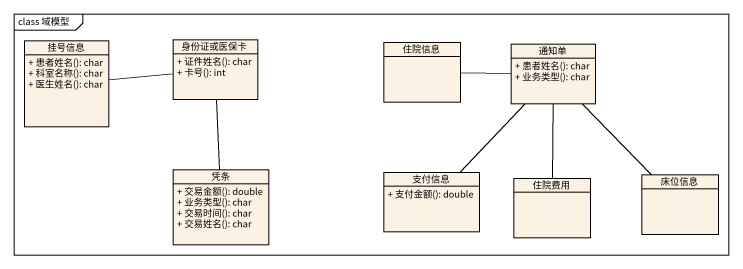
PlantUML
@startuml
mainframe class 域模型
hide circle
hide empty members
skinparam classAttributeIconSize 0
class 挂号信息 {
  + 患者姓名(): char
  + 科室名称(): char
  + 医生姓名(): char
}
class 身份证或医保卡 {
  + 证件姓名(): char
  + 卡号(): int
}
class 住院信息
class 通知单 {
  + 患者姓名(): char
  + 业务类型(): char
}
class 凭条 {
  + 交易金额(): double
  + 业务类型(): char
  + 交易时间(): char
  + 交易姓名(): char
}
class 支付信息 {
  + 支付金额(): double
}
class 住院费用
class 床位信息
身份证或医保卡 -left- 挂号信息
身份证或医保卡 -- 凭条
通知单 -left- 住院信息
通知单 -- 支付信息
通知单 -- 住院费用
通知单 -- 床位信息
@enduml
